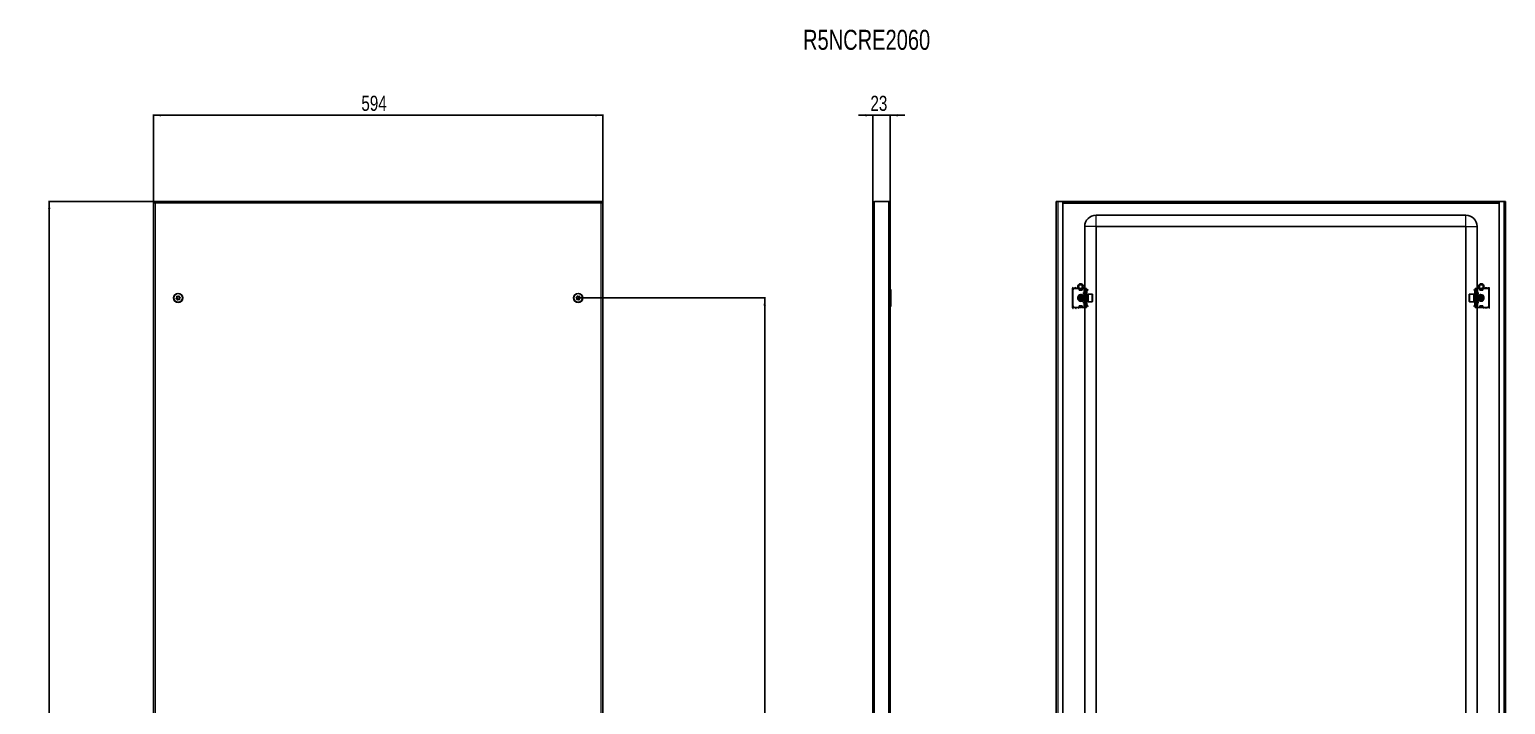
# Model space of a CAD drawing. Header units: millimetres. Extents: x -247 to 1705, y -1108 to 1206.
# Drawn here: x -247 to 1705, y 313 to 1206 of the extents above; entities that cross this region are included whole.
import ezdxf

# ---------------------------------------------------------------- set-up
doc = ezdxf.new("R2010")
doc.units = ezdxf.units.MM
doc.layers.add('FORMAT', color=7, linetype='Continuous')
doc.styles.add('SLDTEXTSTYLE0', font='TXT', dxfattribs={"width": 0.75})
doc.dimstyles.new('SLDDIMSTYLE0', dxfattribs={"dimtxt": 20, "dimasz": 10, "dimexe": 0, "dimexo": 0.0625, "dimgap": 5, "dimtad": 2, "dimdec": 1, "dimrnd": 1e-09, "dimzin": 12, "dimdsep": 46, "dimtxsty": 'SLDTEXTSTYLE0', "dimsah": 1, "dimcen": 0.09, "dimadec": 0, "dimazin": 3, "dimtfac": 1, "dimtmove": 0, "dimatfit": 0, "dimfxl": 0, "dimfrac": 2, "dimtolj": 1, "dimtzin": 12, "dimarcsym": 0})
doc.dimstyles.new('SLDDIMSTYLE1', dxfattribs={"dimtxt": 20, "dimasz": 10, "dimexe": 0, "dimexo": 0.0625, "dimgap": 5, "dimtad": 2, "dimdec": 1, "dimrnd": 1e-09, "dimzin": 12, "dimdsep": 46, "dimtxsty": 'SLDTEXTSTYLE0', "dimsah": 1, "dimcen": 0.09, "dimadec": 0, "dimazin": 3, "dimtfac": 1, "dimtofl": 0, "dimtmove": 0, "dimatfit": 3, "dimfxl": 0, "dimfrac": 2, "dimtolj": 1, "dimtzin": 12, "dimarcsym": 0})

# ---------------------------------------------------------------- blocks, each defined once
blk = doc.blocks.new('_D')
at = {"layer": 'FORMAT'}
for p, q in [((868.5, 976.4), (868.5, 1093.7)), ((891.5, 978.5), (891.5, 1093.7)), ((868.5, 1092.7), (849.3, 1092.7)), ((868.5, 1092.7), (891.5, 1092.7)), ((891.5, 1092.7), (910.7, 1092.7))]:
    blk.add_line(p, q, dxfattribs=at)
for points in [[(868.5, 1092.7), (858.5, 1094.2), (858.5, 1091.2)], [(891.5, 1092.7), (901.5, 1091.2), (901.5, 1094.2)]]:
    blk.add_solid(points, dxfattribs=at)
at = {"layer": 'FORMAT', "insert": (865.2, 1118.5), "char_height": 20, "attachment_point": 1, "style": 'SLDTEXTSTYLE0'}
blk.add_mtext('23', dxfattribs=at)
blk = doc.blocks.new('_D_1')
at = {"layer": 'FORMAT'}
for p, q in [((-82.8, 978.5), (-221.8, 978.5)), ((-220.8, 978.5), (-220.8, -976.5)), ((-82.8, -976.5), (-221.8, -976.5))]:
    blk.add_line(p, q, dxfattribs=at)
for points in [[(-220.8, 978.5), (-222.4, 968.5), (-219.3, 968.5)], [(-220.8, -976.5), (-219.3, -966.5), (-222.4, -966.5)]]:
    blk.add_solid(points, dxfattribs=at)
at = {"layer": 'FORMAT', "insert": (-246.6, -28.5), "char_height": 20, "attachment_point": 1, "rotation": 90, "style": 'SLDTEXTSTYLE0'}
blk.add_mtext('1955', dxfattribs=at)
blk = doc.blocks.new('_D_2')
at = {"layer": 'FORMAT'}
for p, q in [((-82.8, 978.5), (-82.8, 1093.7)), ((511.2, 978.5), (511.2, 1093.7)), ((-82.8, 1092.7), (511.2, 1092.7))]:
    blk.add_line(p, q, dxfattribs=at)
for points in [[(-82.8, 1092.7), (-72.8, 1091.2), (-72.8, 1094.2)], [(511.2, 1092.7), (501.2, 1094.2), (501.2, 1091.2)]]:
    blk.add_solid(points, dxfattribs=at)
at = {"layer": 'FORMAT', "insert": (192, 1118.5), "char_height": 20, "attachment_point": 1, "style": 'SLDTEXTSTYLE0'}
blk.add_mtext('594', dxfattribs=at)
blk = doc.blocks.new('_D_3')
at = {"layer": 'FORMAT'}
for p, q in [((478.7, 851), (726.4, 851)), ((725.4, 851), (725.4, -849)), ((478.7, -849), (726.4, -849))]:
    blk.add_line(p, q, dxfattribs=at)
for points in [[(725.4, 851), (723.8, 841), (726.9, 841)], [(725.4, -849), (726.9, -839), (723.8, -839)]]:
    blk.add_solid(points, dxfattribs=at)
at = {"layer": 'FORMAT', "insert": (699.6, -28.5), "char_height": 20, "attachment_point": 1, "rotation": 90, "style": 'SLDTEXTSTYLE0'}
blk.add_mtext('1700', dxfattribs=at)

msp = doc.modelspace()

# ---------------------------------------------------------------- linework, layer by layer
at = {"color": 7, "linetype": 'Continuous', "lineweight": 25}
for p, q in [((-82.81, 978.53), (-82.81, -976.47)), ((-82.81, 978.53), (-81.31, 978.53)), ((-81.11, 978.53), (-81.31, 978.53)), ((-81.11, 977.42), (-81.11, 978.53)), ((509.49, 978.53), (-81.11, 978.53)), ((509.49, 977.41), (509.49, 978.53)), ((509.69, 978.53), (509.49, 978.53)), ((509.69, 978.53), (511.19, 978.53)), ((511.19, -976.47), (511.19, 978.53)), ((868.5, -974.37), (868.5, 976.43)), ((870.6, 978.53), (889.4, 978.53)), ((889.4, 978.53), (891.5, 978.53)), ((891.5, 978.53), (891.5, -976.47)), ((1111.04, 978.53), (1113.14, 978.53)), ((1111.04, -976.47), (1111.04, 978.53)), ((1113.14, 978.53), (1119.54, 978.53)), ((1119.54, 978.53), (1119.54, -976.47)), ((1119.54, 978.53), (1696.54, 978.53)), ((1119.54, 977.03), (1696.54, 977.03)), ((1696.54, -976.47), (1696.54, 978.53)), ((1696.54, 978.53), (1702.94, 978.53)), ((1702.94, 978.53), (1705.04, 978.53)), ((1705.04, 978.53), (1705.04, -976.47)), ((1652.54, 960.53), (1163.54, 960.53)), ((1148.54, 945.53), (1148.54, 863.53)), ((1163.54, 945.53), (1163.54, -943.47)), ((1652.54, 945.53), (1163.54, 945.53)), ((1652.54, -943.47), (1652.54, 945.53)), ((1667.54, 863.53), (1667.54, 945.53)), ((892, 861.53), (892, 840.53)), ((1132.54, 863.78), (1132.54, 838.28)), ((1133.04, 861.53), (1133.04, 840.53)), ((1141.04, 863.53), (1135.04, 863.53)), ((1141.04, 863.53), (1141.04, 861.53)), ((1141.24, 862.74), (1141.04, 862.86)), ((1141.04, 861.53), (1145.04, 861.53)), ((1141.24, 861.53), (1141.24, 862.74)), ((1141.29, 863.15), (1141.62, 863.39)), ((1141.79, 863.15), (1141.29, 862.8)), ((1141.29, 862.8), (1141.29, 863.15)), ((1141.29, 861.89), (1141.29, 862.8)), ((1141.29, 861.53), (1141.29, 861.89)), ((1141.79, 863.3), (1141.79, 863.15)), ((1141.79, 863.15), (1142.19, 863.15)), ((1143.88, 863.15), (1144.29, 863.15)), ((1144.29, 863.15), (1144.29, 863.3)), ((1144.79, 862.8), (1144.29, 863.15)), ((1144.46, 863.39), (1144.79, 863.15)), ((1144.79, 863.15), (1144.79, 862.8)), ((1145.04, 862.86), (1144.79, 862.71)), ((1144.79, 862.8), (1144.79, 861.89)), ((1144.79, 861.89), (1144.79, 861.53)), ((1145.04, 861.53), (1145.04, 863.53)), ((1147.54, 863.53), (1145.04, 863.53)), ((1149.04, 863.53), (1147.54, 863.53)), ((1149.04, 861.53), (1149.04, 863.53)), ((1149.04, 863.53), (1151.04, 863.53)), ((1149.04, 861.53), (1149.04, 840.53)), ((1150.04, 840.53), (1150.04, 861.53)), ((1151.04, 863.53), (1151.04, 863.26)), ((1151.04, 863.26), (1151.04, 838.8)), ((1151.04, 862.45), (1151.25, 862.24)), ((1151.54, 859.78), (1151.04, 859.78)), ((1151.54, 861.53), (1151.54, 861.07)), ((1151.54, 856.28), (1151.54, 859.78)), ((1151.62, 861.2), (1152.6, 862.17)), ((1151.98, 860.84), (1151.62, 861.2)), ((1151.98, 860.84), (1152.95, 861.82)), ((1152.6, 862.17), (1152.95, 861.82)), ((1663.48, 862.17), (1663.12, 861.82)), ((1664.1, 860.84), (1663.12, 861.82)), ((1664.45, 861.2), (1663.48, 862.17)), ((1664.1, 860.84), (1664.45, 861.2)), ((1664.54, 861.53), (1664.54, 861.14)), ((1664.54, 859.78), (1665.04, 859.78)), ((1664.54, 859.78), (1664.54, 856.28)), ((1664.83, 862.24), (1665.04, 862.45)), ((1665.04, 863.53), (1667.04, 863.53)), ((1665.04, 863.26), (1665.04, 863.53)), ((1665.04, 838.8), (1665.04, 863.26)), ((1666.04, 861.53), (1666.04, 840.53)), ((1667.04, 863.53), (1667.04, 861.53)), ((1667.04, 863.53), (1668.54, 863.53)), ((1667.04, 840.53), (1667.04, 861.53)), ((1668.54, 863.53), (1671.04, 863.53)), ((1671.04, 863.53), (1671.04, 861.53)), ((1671.29, 862.71), (1671.04, 862.86)), ((1671.04, 861.53), (1675.04, 861.53)), ((1671.29, 863.15), (1671.62, 863.39)), ((1671.79, 863.15), (1671.29, 862.8)), ((1671.29, 862.8), (1671.29, 863.15)), ((1671.29, 861.89), (1671.29, 862.8)), ((1671.29, 861.53), (1671.29, 861.89)), ((1671.79, 863.3), (1671.79, 863.15)), ((1671.79, 863.15), (1672.19, 863.15)), ((1673.88, 863.15), (1674.29, 863.15)), ((1674.29, 863.15), (1674.29, 863.3)), ((1674.79, 862.8), (1674.29, 863.15)), ((1674.46, 863.39), (1674.79, 863.15)), ((1674.79, 863.15), (1674.79, 862.8)), ((1674.79, 862.8), (1674.79, 861.89)), ((1674.79, 861.89), (1674.79, 861.53)), ((1675.04, 862.86), (1674.84, 862.74)), ((1674.84, 862.74), (1674.84, 861.53)), ((1675.04, 861.53), (1675.04, 863.53)), ((1675.04, 863.53), (1681.04, 863.53)), ((1683.04, 840.53), (1683.04, 861.53)), ((1683.54, 838.28), (1683.54, 863.78)), ((868.5, 856.82), (868.2, 856.82)), ((868.2, 845.25), (868.2, 856.82)), ((868.2, 845.25), (868.5, 845.25)), ((1145.04, 840.53), (1141.04, 840.53)), ((1141.04, 840.53), (1141.04, 838.53)), ((1141.24, 838.65), (1141.24, 840.53)), ((1141.29, 840.18), (1141.29, 840.53)), ((1141.29, 839.26), (1141.29, 840.18)), ((1142.52, 848.47), (1143.35, 848.28)), ((1143.59, 854.03), (1143.04, 853.48)), ((1143.04, 853.48), (1143.04, 848.59)), ((1143.04, 848.59), (1143.59, 848.03)), ((1143.65, 854.03), (1143.59, 854.03)), ((1143.59, 854.03), (1143.59, 848.03)), ((1143.59, 848.03), (1143.65, 848.03)), ((1144.04, 853.48), (1143.65, 854.03)), ((1143.65, 854.03), (1143.65, 849.89)), ((1143.65, 849.89), (1143.65, 848.03)), ((1143.65, 848.03), (1144.04, 848.59)), ((1143.83, 848.29), (1144.2, 848.35)), ((1144.43, 854.03), (1144.04, 853.48)), ((1144.04, 853.48), (1144.04, 850.1)), ((1144.04, 850.1), (1144.04, 848.59)), ((1144.04, 848.59), (1144.43, 848.03)), ((1144.65, 854.03), (1144.43, 854.03)), ((1144.43, 854.03), (1144.43, 849.89)), ((1144.43, 849.89), (1144.43, 848.03)), ((1144.43, 848.03), (1144.65, 848.03)), ((1145.04, 853.48), (1144.65, 854.03)), ((1144.65, 854.03), (1144.65, 849.89)), ((1144.65, 849.89), (1144.65, 848.03)), ((1144.65, 848.03), (1145.04, 848.59)), ((1144.79, 840.53), (1144.79, 840.18)), ((1144.79, 840.18), (1144.79, 839.26)), ((1144.87, 853.72), (1145.11, 853.58)), ((1145.11, 848.48), (1144.87, 848.34)), ((1145.43, 854.03), (1145.04, 853.48)), ((1145.04, 853.48), (1145.04, 850.1)), ((1145.04, 850.1), (1145.04, 848.59)), ((1145.04, 848.59), (1145.43, 848.03)), ((1145.04, 838.53), (1145.04, 840.53)), ((1145.65, 854.03), (1145.43, 854.03)), ((1145.43, 854.03), (1145.43, 849.89)), ((1145.43, 849.89), (1145.43, 848.03)), ((1145.43, 848.03), (1145.65, 848.03)), ((1146.04, 853.48), (1145.65, 854.03)), ((1145.65, 854.03), (1145.65, 849.89)), ((1145.65, 849.89), (1145.65, 848.03)), ((1145.65, 848.03), (1146.04, 848.59)), ((1146.43, 854.03), (1146.04, 853.48)), ((1146.04, 853.48), (1146.04, 850.1)), ((1146.04, 850.1), (1146.04, 848.59)), ((1146.04, 848.59), (1146.43, 848.03)), ((1146.65, 854.03), (1146.43, 854.03)), ((1146.43, 854.03), (1146.43, 849.89)), ((1146.43, 849.89), (1146.43, 848.03)), ((1146.43, 848.03), (1146.65, 848.03)), ((1147.04, 853.48), (1146.65, 854.03)), ((1146.65, 854.03), (1146.65, 849.89)), ((1146.65, 849.89), (1146.65, 848.03)), ((1146.65, 848.03), (1147.04, 848.59)), ((1147.04, 858.03), (1147.04, 856.03)), ((1147.54, 858.03), (1147.04, 858.03)), ((1147.04, 856.28), (1148.04, 856.28)), ((1147.04, 856.03), (1148.71, 855.06)), ((1148.54, 855.03), (1147.04, 855.03)), ((1147.04, 855.03), (1147.04, 847.03)), ((1147.04, 847.03), (1148.54, 847.03)), ((1148.71, 847), (1147.04, 846.03)), ((1147.04, 846.03), (1147.04, 844.03)), ((1148.04, 845.78), (1147.04, 845.78)), ((1147.04, 844.03), (1147.54, 844.03)), ((1149.04, 858.03), (1147.54, 858.03)), ((1147.54, 844.03), (1149.04, 844.03)), ((1148.04, 856.28), (1148.54, 856.28)), ((1148.54, 845.78), (1148.04, 845.78)), ((1148.54, 856.28), (1148.54, 855.17)), ((1148.54, 846.9), (1148.54, 845.78)), ((1149.04, 838.53), (1149.04, 840.53)), ((1151.54, 856.28), (1151.04, 856.28)), ((1151.43, 854.03), (1151.04, 853.48)), ((1151.04, 848.59), (1151.43, 848.03)), ((1151.04, 845.78), (1151.54, 845.78)), ((1151.54, 842.28), (1151.04, 842.28)), ((1151.25, 839.82), (1151.04, 839.62)), ((1151.65, 854.03), (1151.43, 854.03)), ((1151.43, 854.03), (1151.43, 849.89)), ((1151.43, 849.89), (1151.43, 848.03)), ((1151.43, 848.03), (1151.65, 848.03)), ((1151.54, 854.03), (1151.54, 856.28)), ((1151.54, 845.78), (1151.54, 848.03)), ((1151.54, 842.28), (1151.54, 845.78)), ((1151.54, 840.53), (1151.54, 840.93)), ((1151.98, 841.22), (1151.62, 840.87)), ((1151.62, 840.87), (1152.6, 839.89)), ((1152.04, 853.48), (1151.65, 854.03)), ((1151.65, 854.03), (1151.65, 849.89)), ((1151.65, 849.89), (1151.65, 848.03)), ((1151.65, 848.03), (1152.04, 848.59)), ((1151.98, 841.22), (1152.95, 840.25)), ((1152.43, 854.03), (1152.04, 853.48)), ((1152.04, 853.48), (1152.04, 850.1)), ((1152.04, 850.1), (1152.04, 848.59)), ((1152.04, 848.59), (1152.43, 848.03)), ((1152.79, 854.03), (1152.43, 854.03)), ((1152.43, 854.03), (1152.43, 849.89)), ((1152.43, 849.89), (1152.43, 848.03)), ((1152.43, 848.03), (1152.79, 848.03)), ((1152.6, 839.89), (1152.95, 840.25)), ((1158.44, 856.03), (1153.04, 856.03)), ((1153.04, 856.03), (1153.04, 846.03)), ((1153.04, 846.03), (1158.44, 846.03)), ((1159.04, 855.43), (1159.04, 846.63)), ((1657.04, 855.1), (1657.04, 855.43)), ((1657.04, 846.63), (1657.04, 855.1)), ((1663.04, 856.03), (1657.64, 856.03)), ((1657.64, 846.03), (1663.04, 846.03)), ((1663.04, 855.65), (1663.04, 856.03)), ((1663.04, 846.03), (1663.04, 855.65)), ((1664.1, 841.22), (1663.12, 840.25)), ((1663.48, 839.89), (1663.12, 840.25)), ((1663.65, 854.03), (1663.29, 854.03)), ((1663.29, 848.03), (1663.65, 848.03)), ((1664.45, 840.87), (1663.48, 839.89)), ((1664.04, 853.48), (1663.65, 854.03)), ((1663.65, 849.89), (1663.65, 854.03)), ((1663.65, 848.03), (1663.65, 849.89)), ((1663.65, 848.03), (1664.04, 848.59)), ((1664.43, 854.03), (1664.04, 853.48)), ((1664.04, 850.1), (1664.04, 853.48)), ((1664.04, 848.59), (1664.04, 850.1)), ((1664.04, 848.59), (1664.43, 848.03)), ((1664.1, 841.22), (1664.45, 840.87)), ((1664.65, 854.03), (1664.43, 854.03)), ((1664.43, 849.89), (1664.43, 854.03)), ((1664.43, 848.03), (1664.43, 849.89)), ((1664.43, 848.03), (1664.65, 848.03)), ((1665.04, 856.28), (1664.54, 856.28)), ((1664.54, 856.28), (1664.54, 854.03)), ((1664.54, 848.03), (1664.54, 845.78)), ((1664.54, 845.78), (1664.54, 842.28)), ((1664.54, 845.78), (1665.04, 845.78)), ((1664.54, 842.28), (1665.04, 842.28)), ((1664.54, 840.53), (1664.54, 840.99)), ((1665.04, 853.48), (1664.65, 854.03)), ((1664.65, 849.89), (1664.65, 854.03)), ((1664.65, 848.03), (1664.65, 849.89)), ((1664.65, 848.03), (1665.04, 848.59)), ((1665.04, 839.62), (1664.83, 839.82)), ((1668.54, 858.03), (1667.04, 858.03)), ((1667.04, 844.03), (1668.54, 844.03)), ((1667.04, 840.53), (1667.04, 838.53)), ((1667.36, 855.06), (1669.04, 856.03)), ((1669.04, 846.03), (1667.36, 847)), ((1667.54, 855.17), (1667.54, 856.28)), ((1667.54, 856.28), (1668.04, 856.28)), ((1669.04, 855.03), (1667.54, 855.03)), ((1667.54, 847.03), (1669.04, 847.03)), ((1667.54, 845.78), (1667.54, 846.9)), ((1668.04, 845.78), (1667.54, 845.78)), ((1668.04, 856.28), (1669.04, 856.28)), ((1669.04, 845.78), (1668.04, 845.78)), ((1669.04, 858.03), (1668.54, 858.03)), ((1668.54, 844.03), (1669.04, 844.03)), ((1669.04, 856.03), (1669.04, 858.03)), ((1669.04, 847.03), (1669.04, 855.03)), ((1669.43, 854.03), (1669.04, 853.48)), ((1669.04, 848.59), (1669.43, 848.03)), ((1669.04, 844.03), (1669.04, 846.03)), ((1669.65, 854.03), (1669.43, 854.03)), ((1669.43, 849.89), (1669.43, 854.03)), ((1669.43, 848.03), (1669.43, 849.89)), ((1669.43, 848.03), (1669.65, 848.03)), ((1670.04, 853.48), (1669.65, 854.03)), ((1669.65, 849.89), (1669.65, 854.03)), ((1669.65, 848.03), (1669.65, 849.89)), ((1669.65, 848.03), (1670.04, 848.59)), ((1670.43, 854.03), (1670.04, 853.48)), ((1670.04, 850.1), (1670.04, 853.48)), ((1670.04, 848.59), (1670.04, 850.1)), ((1670.04, 848.59), (1670.43, 848.03)), ((1670.65, 854.03), (1670.43, 854.03)), ((1670.43, 849.89), (1670.43, 854.03)), ((1670.43, 848.03), (1670.43, 849.89)), ((1670.43, 848.03), (1670.65, 848.03)), ((1671.04, 853.48), (1670.65, 854.03)), ((1670.65, 849.89), (1670.65, 854.03)), ((1670.65, 848.03), (1670.65, 849.89)), ((1670.65, 848.03), (1671.04, 848.59)), ((1670.96, 853.58), (1671.21, 853.72)), ((1671.21, 848.34), (1670.96, 848.48)), ((1671.43, 854.03), (1671.04, 853.48)), ((1671.04, 850.1), (1671.04, 853.48)), ((1671.04, 848.59), (1671.04, 850.1)), ((1671.04, 848.59), (1671.43, 848.03)), ((1675.04, 840.53), (1671.04, 840.53)), ((1671.04, 840.53), (1671.04, 838.53)), ((1671.29, 840.18), (1671.29, 840.53)), ((1671.29, 839.26), (1671.29, 840.18)), ((1671.65, 854.03), (1671.43, 854.03)), ((1671.43, 849.89), (1671.43, 854.03)), ((1671.43, 848.03), (1671.43, 849.89)), ((1671.43, 848.03), (1671.65, 848.03)), ((1672.04, 853.48), (1671.65, 854.03)), ((1671.65, 849.89), (1671.65, 854.03)), ((1671.65, 848.03), (1671.65, 849.89)), ((1671.65, 848.03), (1672.04, 848.59)), ((1671.88, 848.35), (1672.25, 848.29)), ((1672.43, 854.03), (1672.04, 853.48)), ((1672.04, 850.1), (1672.04, 853.48)), ((1672.04, 848.59), (1672.04, 850.1)), ((1672.04, 848.59), (1672.43, 848.03)), ((1672.48, 854.03), (1672.43, 854.03)), ((1672.43, 849.89), (1672.43, 854.03)), ((1672.43, 848.03), (1672.43, 849.89)), ((1672.43, 848.03), (1672.48, 848.03)), ((1673.04, 853.48), (1672.48, 854.03)), ((1672.48, 853.8), (1672.48, 854.03)), ((1672.48, 848.03), (1672.48, 853.8)), ((1672.48, 848.03), (1673.04, 848.59)), ((1672.73, 848.28), (1673.56, 848.47)), ((1673.04, 853.29), (1673.04, 853.48)), ((1673.04, 848.59), (1673.04, 853.29)), ((1674.79, 840.53), (1674.79, 840.18)), ((1674.79, 840.18), (1674.79, 839.26)), ((1674.84, 840.53), (1674.84, 838.65)), ((1675.04, 838.53), (1675.04, 840.53)), ((1141.04, 838.53), (1135.04, 838.53)), ((1140.54, 838.53), (1140.54, 838.28)), ((1141.04, 838.65), (1141.24, 838.65)), ((1141.29, 839.26), (1141.79, 838.91)), ((1141.29, 838.91), (1141.29, 839.26)), ((1141.79, 838.56), (1141.29, 838.91)), ((1144.29, 838.91), (1141.79, 838.91)), ((1141.79, 838.91), (1141.79, 838.56)), ((1144.29, 838.56), (1141.79, 838.56)), ((1144.29, 838.91), (1144.79, 839.26)), ((1144.29, 838.56), (1144.29, 838.91)), ((1144.79, 838.91), (1144.29, 838.56)), ((1144.79, 839.26), (1144.79, 838.91)), ((1147.54, 838.53), (1145.04, 838.53)), ((1149.04, 838.53), (1147.54, 838.53)), ((1148.54, 838.53), (1148.54, 288.53)), ((1151.04, 838.53), (1149.04, 838.53)), ((1151.04, 838.8), (1151.04, 838.53)), ((1665.04, 838.53), (1665.04, 838.8)), ((1667.04, 838.53), (1665.04, 838.53)), ((1667.04, 838.53), (1668.54, 838.53)), ((1667.54, 288.53), (1667.54, 838.53)), ((1668.54, 838.53), (1671.04, 838.53)), ((1671.29, 838.91), (1671.29, 839.26)), ((1671.29, 839.26), (1671.79, 838.91)), ((1671.79, 838.56), (1671.29, 838.91)), ((1671.79, 838.91), (1671.79, 838.56)), ((1674.29, 838.91), (1671.79, 838.91)), ((1674.29, 838.56), (1671.79, 838.56)), ((1674.29, 838.91), (1674.79, 839.26)), ((1674.29, 838.56), (1674.29, 838.91)), ((1674.79, 838.91), (1674.29, 838.56)), ((1674.79, 839.26), (1674.79, 838.91)), ((1674.84, 838.65), (1675.04, 838.65)), ((1675.04, 838.53), (1681.04, 838.53)), ((1675.54, 838.28), (1675.54, 838.53))]:
    msp.add_line(p, q, dxfattribs=at)
at = {"color": 8, "linetype": 'Continuous', "lineweight": 18}
for p, q in [((-80.71, 976.43), (-80.71, -974.37)), ((509.09, 976.43), (-80.71, 976.43)), ((509.09, -974.37), (509.09, 976.43)), ((870.6, -976.47), (870.6, 978.53)), ((889.4, -976.47), (889.4, 978.53)), ((1113.14, 978.53), (1113.14, -976.47)), ((1119.54, 976.43), (1696.54, 976.43)), ((1702.94, 978.53), (1702.94, -976.47)), ((1163.54, 945.53), (1163.54, 960.53)), ((1652.54, 945.53), (1652.54, 960.53)), ((1163.54, 945.53), (1148.54, 945.53)), ((1652.54, 945.53), (1667.54, 945.53)), ((1132.54, 863.78), (1136.54, 863.78)), ((1136.54, 863.78), (1140.04, 863.78)), ((1144.79, 861.89), (1141.29, 861.89)), ((1147.54, 863.53), (1147.54, 858.03)), ((1150.04, 861.53), (1149.04, 861.53)), ((1151.04, 862.03), (1151.25, 862.24)), ((1151.04, 861.53), (1151.54, 861.53)), ((1665.04, 861.53), (1664.54, 861.53)), ((1665.04, 862.03), (1664.83, 862.24)), ((1667.04, 861.53), (1666.04, 861.53)), ((1668.54, 858.03), (1668.54, 863.53)), ((1674.79, 861.89), (1671.29, 861.89)), ((1676.04, 863.78), (1679.54, 863.78)), ((1683.54, 863.78), (1679.54, 863.78)), ((1141.29, 840.18), (1144.79, 840.18)), ((1147.54, 844.03), (1147.54, 838.53)), ((1148.04, 858.03), (1148.04, 856.28)), ((1148.04, 845.78), (1148.04, 844.03)), ((1148.54, 847.03), (1148.54, 855.03)), ((1149.04, 840.53), (1150.04, 840.53)), ((1151.04, 840.53), (1151.54, 840.53)), ((1151.04, 840.03), (1151.25, 839.82)), ((1152.79, 853.8), (1152.79, 854.03)), ((1152.79, 848.03), (1152.79, 853.8)), ((1158.44, 846.03), (1158.44, 856.03)), ((1657.64, 856.03), (1657.64, 855.65)), ((1657.64, 855.65), (1657.64, 846.03)), ((1663.29, 854.03), (1663.29, 848.03)), ((1665.04, 840.53), (1664.54, 840.53)), ((1665.04, 840.03), (1664.83, 839.82)), ((1666.04, 840.53), (1667.04, 840.53)), ((1667.54, 855.03), (1667.54, 847.03)), ((1668.04, 856.28), (1668.04, 858.03)), ((1668.04, 844.03), (1668.04, 845.78)), ((1668.54, 838.53), (1668.54, 844.03)), ((1671.29, 840.18), (1674.79, 840.18)), ((1132.54, 838.28), (1136.54, 838.28)), ((1140.54, 838.28), (1136.54, 838.28)), ((1679.54, 838.28), (1675.54, 838.28)), ((1683.54, 838.28), (1679.54, 838.28))]:
    msp.add_line(p, q, dxfattribs=at)
at = {"color": 7, "linetype": 'Continuous', "lineweight": 25, "flags": 128}
for points in [[(1144.2, 853.71), (1144.07, 853.74), (1143.83, 853.78)], [(1672.25, 853.78), (1672, 853.74), (1671.88, 853.71)]]:
    msp.add_lwpolyline(points, dxfattribs=at)
at = {"color": 7, "linetype": 'Continuous', "lineweight": 25}
for centre, radius in [((1143.04, 866.03), 3), ((1143.04, 866.03), 2.5), ((1673.04, 866.03), 3), ((1673.04, 866.03), 2.5), ((-50.31, 851.03), 6), ((-50.31, 851.03), 5.78), ((-50.31, 851.03), 1.85), ((478.69, 851.03), 6), ((478.69, 851.03), 5.78), ((478.69, 851.03), 1.85)]:
    msp.add_circle(centre, radius, dxfattribs=at)
for centre, radius, start, end in [((1163.54, 945.53), 15, 90, 180), ((1652.54, 945.53), 15, 0, 90), ((890, 861.53), 2, 0, 41.40962), ((1135.04, 861.53), 2, 90, 180), ((1143.04, 866.03), 3.75, 0, 221.81031), ((1143.04, 866.03), 3.75, 318.18969, 0), ((1152.04, 861.53), 2, 120, 180), ((1150.54, 861.53), 1, 0, 45), ((1665.54, 861.53), 1, 135, 180), ((1664.04, 861.53), 2, 0, 60), ((1673.04, 866.03), 3.75, 0, 221.81031), ((1673.04, 866.03), 3.75, 318.18969, 0), ((1681.04, 861.53), 2, 0, 90), ((890, 840.53), 2, 318.59038, 0), ((1135.04, 840.53), 2, 180, 270), ((1143.54, 851.03), 4, 45.71765, 270), ((1143.54, 851.03), 3, 74.33161, 285.66839), ((1143.54, 851.03), 2.76, 94.01261, 248.2426), ((1143.54, 851.03), 2.45, 101.79772, 258.20228), ((1143.54, 851.03), 4, 270, 314.28235), ((1148.54, 855.53), 0.5, 270, 0), ((1148.54, 846.53), 0.5, 0, 90), ((1152.04, 840.53), 2, 180, 240), ((1150.54, 840.53), 1, 315, 0), ((1152.79, 854.28), 0.25, 270, 0), ((1152.79, 847.78), 0.25, 360, 90), ((1158.44, 855.43), 0.6, 0, 90), ((1158.44, 846.63), 0.6, 270, 360), ((1657.64, 855.43), 0.6, 90, 180), ((1657.64, 846.63), 0.6, 180, 270), ((1663.29, 854.28), 0.25, 180, 270), ((1663.29, 847.78), 0.25, 90, 180), ((1665.54, 840.53), 1, 180, 225), ((1664.04, 840.53), 2, 300, 0), ((1667.54, 855.53), 0.5, 180, 270), ((1667.54, 846.53), 0.5, 90, 180), ((1672.54, 851.03), 4, 90, 134.28235), ((1672.54, 851.03), 4, 225.71765, 90), ((1672.54, 851.03), 3, 254.33161, 105.66839), ((1672.54, 851.03), 2.76, 291.7574, 85.98739), ((1672.54, 851.03), 2.45, 21.7574, 78.20228), ((1672.54, 851.03), 2.45, 281.79772, 21.7574), ((1681.04, 840.53), 2, 270, 0)]:
    msp.add_arc(centre, radius, start, end, dxfattribs=at)
at = {"color": 8, "linetype": 'Continuous', "lineweight": 18}
for centre, start, end in [((1143.54, 851.03), 38.94244, 270), ((1143.54, 851.03), 270, 321.05756), ((1672.54, 851.03), 218.94244, 90), ((1672.54, 851.03), 90, 141.05756)]:
    msp.add_arc(centre, 4.5, start, end, dxfattribs=at)
at = {"color": 7, "linetype": 'Continuous', "lineweight": 25}
for points, knots in [([(-80.71, 976.43), (-80.99, 976.61), (-81.26, 976.78), (-81.77, 977.13), (-82, 977.3), (-82.39, 977.66), (-82.54, 977.83), (-82.76, 978.18), (-82.81, 978.35), (-82.81, 978.53)], [0, 0, 0, 0, 0.25, 0.25, 0.5, 0.5, 0.75, 0.75, 1, 1, 1, 1]), ([(-80.71, 976.43), (-80.87, 976.78), (-81.02, 977.13), (-81.25, 977.84), (-81.31, 978.18), (-81.31, 978.53)], [0, 0, 0, 0, 0.5, 0.5, 1, 1, 1, 1]), ([(-81.11, 978.53), (-81.08, 978.53), (-81.04, 978.48), (-80.98, 978.27), (-80.94, 978.11), (-80.88, 977.72), (-80.84, 977.49), (-80.78, 976.98), (-80.74, 976.71), (-80.71, 976.43)], [0, 0, 0, 0, 0.25, 0.25, 0.5, 0.5, 0.75, 0.75, 1, 1, 1, 1]), ([(509.09, 976.43), (509.12, 976.71), (509.16, 976.98), (509.22, 977.49), (509.26, 977.72), (509.32, 978.11), (509.36, 978.27), (509.42, 978.48), (509.46, 978.53), (509.49, 978.53)], [0, 0, 0, 0, 0.25, 0.25, 0.5, 0.5, 0.75, 0.75, 1, 1, 1, 1]), ([(511.19, 978.53), (511.19, 978.35), (511.14, 978.18), (510.92, 977.83), (510.77, 977.66), (510.38, 977.31), (510.15, 977.13), (509.64, 976.78), (509.37, 976.61), (509.09, 976.43)], [0, 0, 0, 0, 0.25, 0.25, 0.5, 0.5, 0.75, 0.75, 1, 1, 1, 1]), ([(509.69, 978.53), (509.69, 978.18), (509.63, 977.83), (509.4, 977.13), (509.25, 976.78), (509.09, 976.43)], [0, 0, 0, 0, 0.5, 0.5, 1, 1, 1, 1]), ([(870.6, 978.53), (870.32, 978.35), (870.05, 978.18), (869.54, 977.83), (869.31, 977.66), (868.92, 977.31), (868.76, 977.13), (868.55, 976.78), (868.5, 976.61), (868.5, 976.43)], [0, 0, 0, 0, 0.25, 0.25, 0.5, 0.5, 0.75, 0.75, 1, 1, 1, 1]), ([(1132.54, 863.78), (1132.63, 864.03), (1132.82, 864.51), (1133.02, 864.91), (1133.11, 865.1)], [0, 0, 0, 0, 0.5020654, 1, 1, 1, 1]), ([(1135.97, 865.09), (1136.05, 864.94), (1136.22, 864.59), (1136.41, 864.1), (1136.52, 863.82), (1136.54, 863.78)], [0, 0, 0, 0, 0.4154826, 0.91715183, 1, 1, 1, 1]), ([(1136.54, 863.78), (1136.63, 864.03), (1136.82, 864.51), (1137.02, 864.91), (1137.11, 865.1)], [0, 0, 0, 0, 0.5020654, 1, 1, 1, 1]), ([(1151.62, 861.2), (1151.47, 861.01), (1151.17, 860.63), (1151.04, 860.1), (1151.04, 859.82), (1151.04, 859.78)], [0, 0, 0, 0, 0.46186285, 0.92372566, 1, 1, 1, 1]), ([(1151.98, 860.84), (1151.86, 860.69), (1151.68, 860.46), (1151.56, 860.09), (1151.54, 859.88), (1151.54, 859.78)], [0, 0, 0, 0, 0.4850424, 0.7384039, 1, 1, 1, 1]), ([(1664.54, 859.78), (1664.52, 859.97), (1664.49, 860.26), (1664.3, 860.61), (1664.17, 860.77), (1664.1, 860.84)], [0, 0, 0, 0, 0.4850424, 0.7384039, 1, 1, 1, 1]), ([(1665.04, 859.78), (1665.01, 860.02), (1664.96, 860.51), (1664.67, 860.96), (1664.48, 861.17), (1664.45, 861.2)], [0, 0, 0, 0, 0.4618628, 0.9237257, 1, 1, 1, 1]), ([(1678.97, 865.09), (1679.05, 864.94), (1679.22, 864.59), (1679.41, 864.1), (1679.52, 863.82), (1679.54, 863.78)], [0, 0, 0, 0, 0.4154826, 0.9171518, 1, 1, 1, 1]), ([(1679.54, 863.78), (1679.63, 864.03), (1679.82, 864.51), (1680.02, 864.91), (1680.11, 865.1)], [0, 0, 0, 0, 0.5020654, 1, 1, 1, 1]), ([(1682.97, 865.09), (1683.05, 864.94), (1683.22, 864.59), (1683.41, 864.1), (1683.52, 863.82), (1683.54, 863.78)], [0, 0, 0, 0, 0.4154826, 0.9171518, 1, 1, 1, 1]), ([(-49.27, 853.63), (-49.28, 853.63), (-49.31, 853.64), (-49.37, 853.62), (-49.49, 853.55), (-49.79, 853.3), (-50.2, 852.95), (-50.82, 852.83), (-51.31, 852.99), (-51.67, 853.15), (-51.89, 853.24), (-51.98, 853.25), (-52.02, 853.24), (-52.05, 853.23), (-52.07, 853.2), (-52.09, 853.13), (-52.07, 852.86), (-51.96, 852.4), (-51.96, 851.69), (-52.45, 851.17), (-52.85, 850.91), (-53.04, 850.73), (-53.08, 850.67), (-53.08, 850.64), (-53.08, 850.61), (-53.06, 850.58), (-53.02, 850.55), (-52.95, 850.51), (-52.74, 850.42), (-52.38, 850.3), (-51.92, 850.08), (-51.54, 849.56), (-51.49, 849.02), (-51.45, 848.64), (-51.41, 848.49), (-51.37, 848.45), (-51.35, 848.43), (-51.31, 848.42), (-51.25, 848.44), (-51.13, 848.51), (-50.84, 848.76), (-50.42, 849.12), (-49.8, 849.23), (-49.31, 849.07), (-48.95, 848.91), (-48.73, 848.82), (-48.64, 848.81), (-48.6, 848.82), (-48.57, 848.84), (-48.55, 848.86), (-48.53, 848.93), (-48.55, 849.2), (-48.66, 849.66), (-48.66, 850.37), (-48.17, 850.89), (-47.77, 851.15), (-47.58, 851.33), (-47.54, 851.39), (-47.54, 851.42), (-47.54, 851.45), (-47.56, 851.48), (-47.6, 851.51), (-47.67, 851.55), (-47.88, 851.64), (-48.24, 851.76), (-48.7, 851.99), (-49.07, 852.5), (-49.13, 853.04), (-49.17, 853.43), (-49.21, 853.57), (-49.25, 853.62), (-49.26, 853.63), (-49.27, 853.63)], [0, 0, 0, 0, 0.0020087, 0.00442, 0.0093647, 0.0255282, 0.0677053, 0.0957862, 0.1246456, 0.1503415, 0.1605194, 0.1633943, 0.1656965, 0.1672448, 0.1688741, 0.1707699, 0.1786058, 0.2119941, 0.2499945, 0.2879948, 0.3213831, 0.329219, 0.3311148, 0.3327441, 0.3342924, 0.3362166, 0.3385353, 0.3413178, 0.349662, 0.3753578, 0.4042173, 0.4322982, 0.4744753, 0.4906388, 0.4966691, 0.49844, 0.5, 0.5020087, 0.50442, 0.5093647, 0.5255282, 0.5677053, 0.5957862, 0.6246456, 0.6503415, 0.6605194, 0.6633943, 0.6656965, 0.6672448, 0.6688741, 0.6707699, 0.6786058, 0.7119941, 0.7499945, 0.7879948, 0.8213831, 0.829219, 0.8311148, 0.8327441, 0.8342924, 0.8362166, 0.8385353, 0.8413178, 0.849662, 0.8753578, 0.9042173, 0.9322982, 0.9744753, 0.9906388, 0.9966691, 0.99844, 1, 1, 1, 1]), ([(477.65, 853.63), (477.64, 853.63), (477.62, 853.61), (477.59, 853.56), (477.55, 853.42), (477.51, 853.04), (477.45, 852.5), (477.08, 851.99), (476.62, 851.76), (476.25, 851.64), (476.03, 851.55), (475.95, 851.49), (475.92, 851.46), (475.92, 851.42), (475.92, 851.39), (475.96, 851.33), (476.15, 851.15), (476.55, 850.89), (477.04, 850.37), (477.04, 849.66), (476.93, 849.2), (476.91, 848.93), (476.93, 848.86), (476.95, 848.84), (476.97, 848.82), (477.01, 848.81), (477.05, 848.82), (477.13, 848.83), (477.34, 848.91), (477.69, 849.07), (478.18, 849.23), (478.8, 849.12), (479.22, 848.76), (479.51, 848.51), (479.64, 848.43), (479.7, 848.42), (479.73, 848.43), (479.76, 848.45), (479.79, 848.5), (479.83, 848.64), (479.87, 849.03), (479.93, 849.56), (480.3, 850.08), (480.76, 850.3), (481.13, 850.43), (481.35, 850.52), (481.43, 850.57), (481.46, 850.61), (481.46, 850.64), (481.46, 850.67), (481.42, 850.73), (481.23, 850.91), (480.83, 851.17), (480.34, 851.69), (480.34, 852.4), (480.45, 852.86), (480.47, 853.13), (480.45, 853.2), (480.43, 853.23), (480.41, 853.24), (480.37, 853.25), (480.33, 853.25), (480.25, 853.23), (480.04, 853.15), (479.69, 852.99), (479.2, 852.83), (478.58, 852.95), (478.16, 853.3), (477.87, 853.55), (477.74, 853.63), (477.68, 853.64), (477.66, 853.63), (477.65, 853.63)], [0, 0, 0, 0, 0.0020087, 0.00442, 0.0093647, 0.0255282, 0.0677053, 0.0957862, 0.1246456, 0.1503415, 0.1605194, 0.1633943, 0.1656965, 0.1672448, 0.1688741, 0.1707699, 0.1786058, 0.2119941, 0.2499945, 0.2879948, 0.3213831, 0.329219, 0.3311148, 0.3327441, 0.3342924, 0.3362166, 0.3385353, 0.3413178, 0.349662, 0.3753578, 0.4042173, 0.4322982, 0.4744753, 0.4906388, 0.4966691, 0.49844, 0.5, 0.5020087, 0.50442, 0.5093647, 0.5255282, 0.5677053, 0.5957862, 0.6246456, 0.6503415, 0.6605194, 0.6633943, 0.6656965, 0.6672448, 0.6688741, 0.6707699, 0.6786058, 0.7119941, 0.7499945, 0.7879948, 0.8213831, 0.829219, 0.8311148, 0.8327441, 0.8342924, 0.8362166, 0.8385353, 0.8413178, 0.849662, 0.8753578, 0.9042173, 0.9322982, 0.9744753, 0.9906388, 0.9966691, 0.99844, 1, 1, 1, 1]), ([(1151.04, 842.28), (1151.06, 842.04), (1151.12, 841.56), (1151.4, 841.1), (1151.6, 840.9), (1151.62, 840.87)], [0, 0, 0, 0, 0.4618628, 0.9237257, 1, 1, 1, 1]), ([(1151.54, 842.28), (1151.56, 842.09), (1151.59, 841.8), (1151.78, 841.45), (1151.91, 841.3), (1151.98, 841.22)], [0, 0, 0, 0, 0.48504241, 0.73840391, 1, 1, 1, 1]), ([(1664.1, 841.22), (1664.22, 841.37), (1664.4, 841.6), (1664.52, 841.98), (1664.53, 842.18), (1664.54, 842.28)], [0, 0, 0, 0, 0.4850424, 0.7384039, 1, 1, 1, 1]), ([(1664.45, 840.87), (1664.61, 841.06), (1664.91, 841.43), (1665.03, 841.96), (1665.04, 842.24), (1665.04, 842.28)], [0, 0, 0, 0, 0.46186285, 0.92372566, 1, 1, 1, 1]), ([(1133.11, 836.97), (1133.03, 837.13), (1132.86, 837.47), (1132.67, 837.96), (1132.55, 838.24), (1132.54, 838.28)], [0, 0, 0, 0, 0.4154826, 0.91715183, 1, 1, 1, 1]), ([(1136.54, 838.28), (1136.44, 838.04), (1136.25, 837.55), (1136.06, 837.16), (1135.97, 836.96)], [0, 0, 0, 0, 0.5020654, 1, 1, 1, 1]), ([(1137.11, 836.97), (1137.03, 837.13), (1136.86, 837.47), (1136.67, 837.96), (1136.55, 838.24), (1136.54, 838.28)], [0, 0, 0, 0, 0.4154826, 0.91715183, 1, 1, 1, 1]), ([(1140.54, 838.28), (1140.49, 838.16), (1140.4, 837.92), (1140.25, 837.57), (1140.11, 837.24), (1140.01, 837.05), (1139.97, 836.96)], [0, 0, 0, 0, 0.2474545, 0.5020799, 0.7495343, 1, 1, 1, 1]), ([(1676.11, 836.97), (1676.03, 837.13), (1675.86, 837.47), (1675.67, 837.96), (1675.55, 838.24), (1675.54, 838.28)], [0, 0, 0, 0, 0.4154826, 0.9171518, 1, 1, 1, 1]), ([(1679.54, 838.28), (1679.44, 838.04), (1679.25, 837.55), (1679.06, 837.16), (1678.97, 836.96)], [0, 0, 0, 0, 0.5020654, 1, 1, 1, 1]), ([(1680.11, 836.97), (1680.03, 837.13), (1679.86, 837.47), (1679.67, 837.96), (1679.55, 838.24), (1679.54, 838.28)], [0, 0, 0, 0, 0.4154826, 0.9171518, 1, 1, 1, 1]), ([(1683.54, 838.28), (1683.44, 838.04), (1683.25, 837.55), (1683.06, 837.16), (1682.97, 836.96)], [0, 0, 0, 0, 0.5020654, 1, 1, 1, 1])]:
    msp.add_open_spline(points, degree=3, knots=knots, dxfattribs=at)

# ---------------------------------------------------------------- texts
at = {"layer": 'FORMAT', "insert": (776.08, 1205.74), "char_height": 26.458, "attachment_point": 1, "style": 'SLDTEXTSTYLE0'}
msp.add_mtext('R5NCRE2060', dxfattribs=at)

# ---------------------------------------------------------------- dimensions: what is measured, and where the dimension line sits
at = {"layer": 'FORMAT'}
for base, p1, p2, angle, picture, middle in [((511.19, 1092.7), (-82.81, 978.53), (511.19, 978.53), 0, '_D_2', (214.19, 1092.7)), ((-220.81, -976.47), (-82.81, 978.53), (-82.81, -976.47), 90, '_D_1', (-220.81, 1.03)), ((725.36, -848.97), (478.69, 851.03), (478.69, -848.97), 90, '_D_3', (725.36, 1.03))]:
    dim = msp.add_linear_dim(base=base, p1=p1, p2=p2, angle=angle, dimstyle='SLDDIMSTYLE1', dxfattribs=at)
    dim.commit()
    dim.dimension.update_dxf_attribs({"geometry": picture, "text_midpoint": middle, "dimtype": 160})
dim = msp.add_linear_dim(base=(891.5, 1092.7), p1=(868.5, 976.43), p2=(891.5, 978.53), dimstyle='SLDDIMSTYLE0', dxfattribs=at)
dim.commit()
dim.dimension.update_dxf_attribs({"geometry": '_D', "text_midpoint": (880, 1092.7), "dimtype": 160})

doc.saveas('drawing.dxf')
